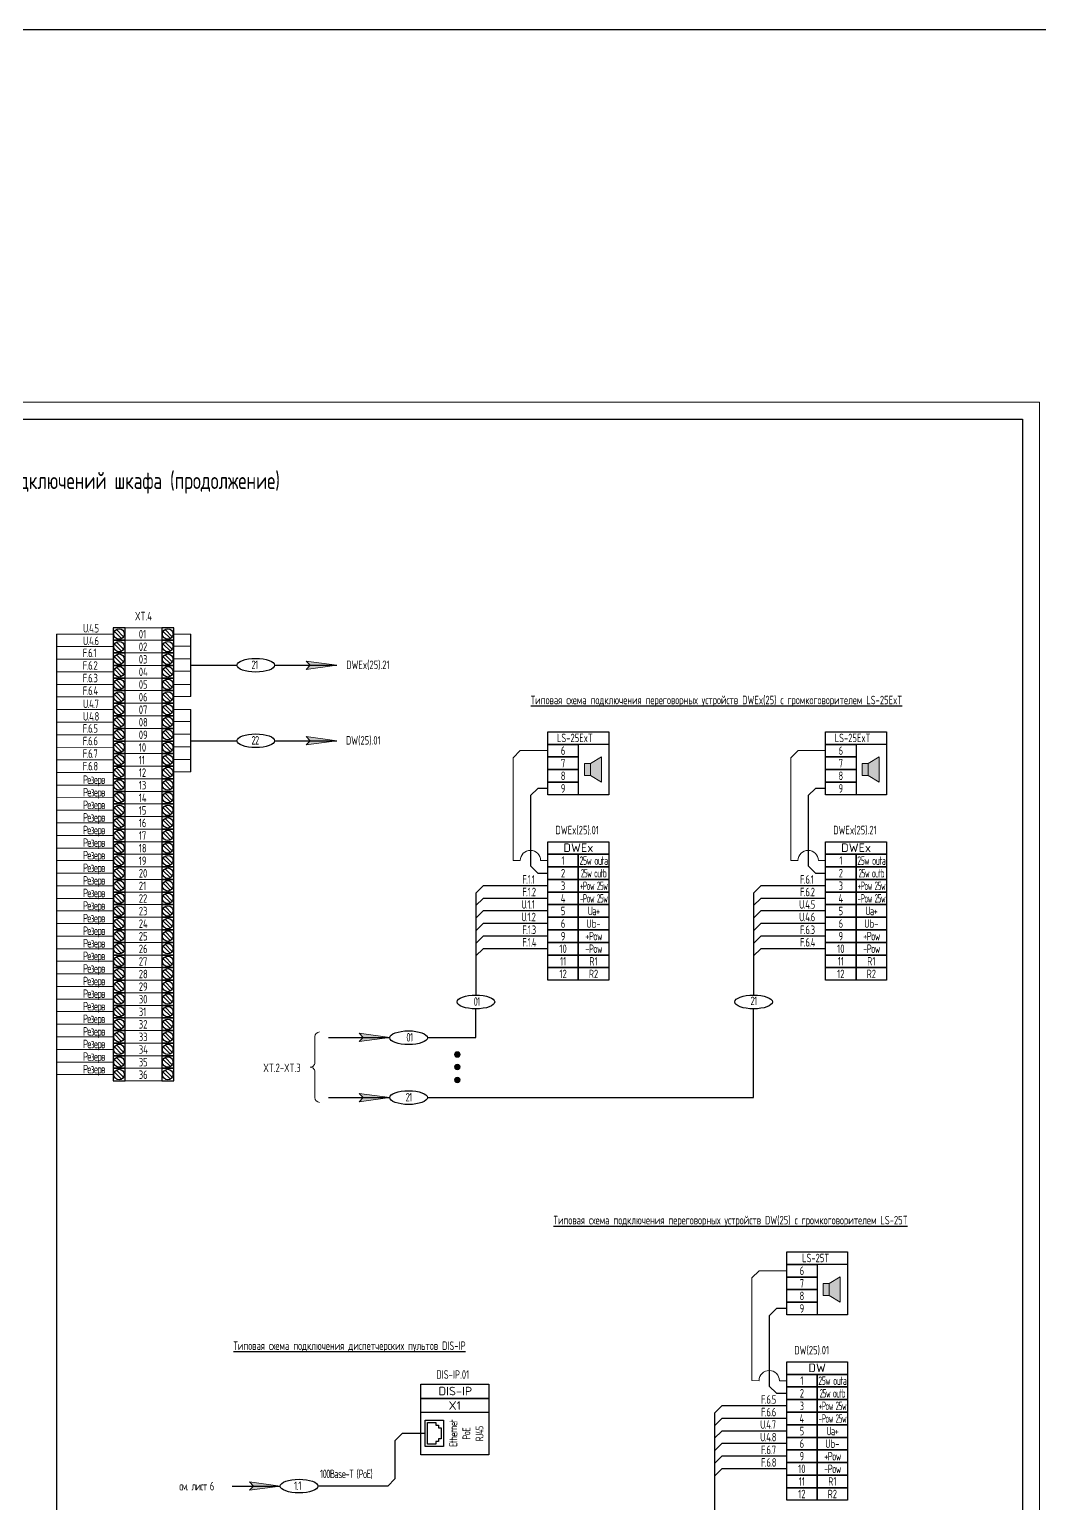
# Model space of a CAD drawing. Header units: millimetres. Extents: x 1414 to 7445, y -6250 to 7681.
# Drawn here: x 3771.7 to 4068.7, y -6031.9 to -5598.6 of the extents above; entities that cross this region are included whole.
import ezdxf
from ezdxf.enums import TextEntityAlignment as Align

# ---------------------------------------------------------------- set-up
doc = ezdxf.new("R2010")
doc.units = ezdxf.units.MM
doc.layers.get('DEFPOINTS').update_dxf_attribs({"lineweight": 0})
for name, color, linetype in [('FORMAT', 7, 'Continuous'), ('ГГС', 7, 'Continuous'), ('Кабель', 7, 'Continuous'), ('Рамка', 7, 'Continuous'), ('Схемы и шкафы', 7, 'Continuous')]:
    doc.layers.add(name, color=color, linetype=linetype)
doc.layers.add('ОПОВЕЩЕНИЕ', color=5, linetype='Continuous', lineweight=30)
doc.styles.get("Standard").update_dxf_attribs({"font": 'romans.shx', "width": 0.7, "height": 2.5})
doc.styles.add('ГОСТ', font='', dxfattribs={"height": 2.5})
doc.styles.get('ГОСТ').set_extended_font_data('Arial', italic=True)
doc.linetypes.add('линии связи в трубе', pattern='A,1,5,["о",Standard,S=1,R=0,X=-2.54,Y=0.2],-0.1', length=6.1)

# ---------------------------------------------------------------- blocks, each defined once
blk = doc.blocks.new('Формат А2 (гор.)')
at = {"layer": 'DEFPOINTS'}
blk.add_lwpolyline([(0, 420), (594, 420), (594, 0), (0, 0), (0, 420)], dxfattribs=at)
at = {"layer": 'FORMAT', "lineweight": 30}
for points in [[(20, 415), (589, 415), (589, 5), (20, 5), (20, 415)], [(13, 5), (13, 90)], [(8, 65), (20, 65)], [(8, 30), (20, 30)]]:
    blk.add_lwpolyline(points, dxfattribs=at)
blk.add_lwpolyline([(8, 90), (20, 90), (20, 5), (8, 5)], close=True, dxfattribs=at)
at = {"layer": 'FORMAT', "width": 0.9}
for s, p in [('Взамен инв.N', (11.5, 77.45)), ('Подпись и дата', (11.5, 47.45)), ('Инв. N подл.', (11.5, 17.5))]:
    blk.add_text(s, height=2, rotation=90, dxfattribs=at).set_placement(p, align=Align.CENTER)
blk.add_text('Формат А2', height=2, dxfattribs=at).set_placement((584, 2.5), align=Align.MIDDLE_RIGHT)
blk = doc.blocks.new('*U156')
at = {"layer": 'FORMAT', "color": 7}
blk.add_blockref('Формат А2 (гор.)', (0, 0), dxfattribs=at)
blk = doc.blocks.new('*U46')
at = {"linetype": 'ByBlock', "lineweight": 20}
blk.add_hatch(color=0, dxfattribs=at).paths.add_polyline_path([(2.27, 0), (1.14, 1.23), (2.27, 2.46), (-6.75, 1.23)])
at = {"color": 0, "lineweight": 20}
for q in [(2.27, 2.46), (2.27, 0)]:
    blk.add_line((-6.75, 1.23), q, dxfattribs=at)
at = {"color": 0, "linetype": 'ByBlock', "lineweight": 20}
for p in [(2.27, 2.46), (2.27, 0)]:
    blk.add_line(p, (1.14, 1.23), dxfattribs=at)
blk = doc.blocks.new('A$C31BA07F7')
at = {"color": 0}
for points in [[(0, 31.45), (17.89, 31.45), (17.89, 27.75), (0, 27.75)], [(0, 31.45), (17.89, 31.45), (17.89, -9.25), (0, -9.25)], [(0, 27.75), (8.95, 27.75), (8.95, 24.05), (0, 24.05)], [(8.95, 27.75), (17.89, 27.75), (17.89, 24.05), (8.95, 24.05)], [(0, 24.05), (8.95, 24.05), (8.95, 20.35), (0, 20.35)], [(8.95, 24.05), (17.89, 24.05), (17.89, 20.35), (8.95, 20.35)], [(0, 20.35), (8.95, 20.35), (8.95, 16.65), (0, 16.65)], [(8.95, 20.35), (17.89, 20.35), (17.89, 16.65), (8.95, 16.65)], [(0, 16.65), (8.95, 16.65), (8.95, 12.95), (0, 12.95)], [(8.95, 16.65), (17.89, 16.65), (17.89, 12.95), (8.95, 12.95)], [(0, 12.95), (8.95, 12.95), (8.95, 9.25), (0, 9.25)], [(0, 9.25), (8.95, 9.25), (8.95, 5.55), (0, 5.55)], [(8.95, 12.95), (17.89, 12.95), (17.89, 9.25), (8.95, 9.25)], [(8.95, 9.25), (17.89, 9.25), (17.89, 5.55), (8.95, 5.55)], [(0, 5.55), (8.95, 5.55), (8.95, 1.85), (0, 1.85)], [(8.95, 5.55), (17.89, 5.55), (17.89, 1.85), (8.95, 1.85)], [(0, 1.85), (8.95, 1.85), (8.95, -1.85), (0, -1.85)], [(8.95, 1.85), (17.89, 1.85), (17.89, -1.85), (8.95, -1.85)], [(0, -1.85), (8.95, -1.85), (8.95, -5.55), (0, -5.55)], [(8.95, -1.85), (17.89, -1.85), (17.89, -5.55), (8.95, -5.55)], [(0, -5.55), (8.95, -5.55), (8.95, -9.25), (0, -9.25)], [(8.95, -5.55), (17.89, -5.55), (17.89, -9.25), (8.95, -9.25)]]:
    blk.add_lwpolyline(points, close=True, dxfattribs=at)
at = {"color": 0, "char_height": 2.5, "width": 8.9473, "attachment_point": 5}
for s, insert in [('1', (4.47, 25.9)), ('{\\W0.6;\\T0.75;25w outa}', (13.42, 25.9)), ('2', (4.47, 22.2)), ('{\\W0.5;\\T0.85;25w outb}', (13.42, 22.2)), ('3', (4.47, 18.5)), ('{\\W0.5;\\T0.75;+Pow 25w}', (13.42, 18.5)), ('4', (4.47, 14.8)), ('{\\W0.5;\\T0.75;-Pow 25w}', (13.42, 14.8)), ('5', (4.47, 11.1)), ('{\\T0.75;Ua+}', (13.42, 11.1)), ('9', (4.47, 3.7)), ('6', (4.47, 7.4)), ('{\\T0.75;+Pow}', (13.42, 3.7)), ('Ub-', (13.42, 7.4)), ('10', (4.47, 0)), ('{\\T0.75;-Pow}', (13.42, 0)), ('11', (4.47, -3.7)), ('R1', (13.42, -3.7)), ('12', (4.47, -7.4)), ('R2', (13.42, -7.4))]:
    blk.add_mtext(s, dxfattribs=dict(at, insert=insert))
blk = doc.blocks.new('*U152')
at = {"lineweight": 20, "true_color": 0xffffff}
h = blk.add_hatch(color=7, dxfattribs=at)
h.paths.add_polyline_path([(1.75, 0.26), (1.5, 2.01), (-2.01, 1.5), (-1.75, -0.26)])
h.paths.add_polyline_path([(-1.75, -0.26), (-3.2, -3.75), (4.14, -2.68), (1.75, 0.26)])
at = {"color": 1, "lineweight": 20}
for p, q in [((1.75, 0.26), (4.14, -2.68)), ((-1.75, -0.26), (-3.2, -3.75)), ((4.14, -2.68), (-3.2, -3.75))]:
    blk.add_line(p, q, dxfattribs=at)
blk.add_lwpolyline([(1.5, 2.01), (1.75, 0.26), (-1.75, -0.26), (-2.01, 1.5)], close=True, dxfattribs=at)
at = {"color": 18, "lineweight": 0, "true_color": 0x000000, "style": 'ГОСТ', "flags": 12}
blk.add_attdef('123', (4.01, -0.7), '', height=2.5, rotation=0.4945, dxfattribs=at)
blk = doc.blocks.new('*U153')
at = {"color": 0}
for points in [[(-8.95, 0), (8.95, 0), (8.95, -3.7), (-8.95, -3.7)], [(-8.95, 0), (8.95, 0), (8.95, -18.5), (-8.95, -18.5)], [(-8.95, -3.7), (0, -3.7), (0, -7.4), (-8.95, -7.4)], [(-8.95, -7.4), (0, -7.4), (0, -11.1), (-8.95, -11.1)], [(-8.95, -11.1), (0, -11.1), (0, -14.8), (-8.95, -14.8)], [(-8.95, -14.8), (0, -14.8), (0, -18.5), (-8.95, -18.5)]]:
    blk.add_lwpolyline(points, close=True, dxfattribs=at)
at = {"color": 7, "lineweight": 0, "xscale": -1, "rotation": 98.30208289308796}
blk.add_blockref('*U152', (3.58, -11.1), dxfattribs=at)
at = {"color": 0, "char_height": 2.5, "width": 17.8946, "attachment_point": 5}
for s, insert in [('6', (-4.47, -5.55)), ('7', (-4.47, -9.25)), ('8', (-4.47, -12.95)), ('9', (-4.47, -16.65))]:
    blk.add_mtext(s, dxfattribs=dict(at, insert=insert))
blk = doc.blocks.new('*U154')
at = {"color": 0}
for points in [[(-8.95, 0), (8.95, 0), (8.95, -3.7), (-8.95, -3.7)], [(-8.95, 0), (8.95, 0), (8.95, -18.5), (-8.95, -18.5)], [(-8.95, -3.7), (0, -3.7), (0, -7.4), (-8.95, -7.4)], [(-8.95, -7.4), (0, -7.4), (0, -11.1), (-8.95, -11.1)], [(-8.95, -11.1), (0, -11.1), (0, -14.8), (-8.95, -14.8)], [(-8.95, -14.8), (0, -14.8), (0, -18.5), (-8.95, -18.5)]]:
    blk.add_lwpolyline(points, close=True, dxfattribs=at)
at = {"color": 7, "lineweight": 0, "xscale": -1, "rotation": 98.30208289308796}
blk.add_blockref('*U152', (3.58, -11.1), dxfattribs=at)
at = {"color": 0, "char_height": 2.5, "width": 17.8946, "attachment_point": 5}
for s, insert in [('6', (-4.47, -5.55)), ('7', (-4.47, -9.25)), ('8', (-4.47, -12.95)), ('9', (-4.47, -16.65))]:
    blk.add_mtext(s, dxfattribs=dict(at, insert=insert))
blk = doc.blocks.new('*U155')
at = {"color": 0}
for points in [[(-8.95, 0), (8.95, 0), (8.95, -3.7), (-8.95, -3.7)], [(-8.95, 0), (8.95, 0), (8.95, -18.5), (-8.95, -18.5)], [(-8.95, -3.7), (0, -3.7), (0, -7.4), (-8.95, -7.4)], [(-8.95, -7.4), (0, -7.4), (0, -11.1), (-8.95, -11.1)], [(-8.95, -11.1), (0, -11.1), (0, -14.8), (-8.95, -14.8)], [(-8.95, -14.8), (0, -14.8), (0, -18.5), (-8.95, -18.5)]]:
    blk.add_lwpolyline(points, close=True, dxfattribs=at)
at = {"color": 7, "lineweight": 0, "xscale": -1, "rotation": 98.30208289308796}
blk.add_blockref('*U152', (3.58, -11.1), dxfattribs=at)
at = {"color": 0, "char_height": 2.5, "width": 17.8946, "attachment_point": 5}
for s, insert in [('6', (-4.47, -5.55)), ('7', (-4.47, -9.25)), ('8', (-4.47, -12.95)), ('9', (-4.47, -16.65))]:
    blk.add_mtext(s, dxfattribs=dict(at, insert=insert))
blk = doc.blocks.new('Клемма')
at = {"layer": 'ОПОВЕЩЕНИЕ', "color": 7, "lineweight": -3}
for points in [[(913.1, 84.24), (909.52, 84.24), (909.52, 80.54), (913.1, 80.54)], [(927.42, 84.24), (923.84, 84.24), (923.84, 80.54), (927.42, 80.54)]]:
    blk.add_lwpolyline(points, close=True, dxfattribs=at)
for points in [[(909.96, 83.13), (912.06, 81.03)], [(910.52, 83.71), (912.64, 81.59)], [(924.28, 83.13), (926.38, 81.03)], [(924.83, 83.71), (926.95, 81.59)]]:
    blk.add_lwpolyline(points, dxfattribs=at)
for centre in [(911.31, 82.39), (925.63, 82.39)]:
    blk.add_circle(centre, 1.54, dxfattribs=at)
at = {"layer": 'Схемы и шкафы', "color": 7, "lineweight": 20}
blk.add_lwpolyline([(909.52, 84.24), (927.42, 84.24), (927.42, 80.54), (909.52, 80.54)], close=True, dxfattribs=at)
blk = doc.blocks.new('Electrical_DISIP')
at = {"color": 0}
for p, q in [((2.03, 3.11), (2.03, 9.51)), ((2.03, 9.51), (4.43, 9.51)), ((4.43, 9.51), (4.43, 8.71)), ((4.43, 8.71), (5.23, 8.71)), ((5.23, 8.71), (5.23, 7.91)), ((5.23, 7.91), (6.03, 7.91)), ((6.03, 4.71), (5.23, 4.71)), ((5.23, 4.71), (5.23, 3.91)), ((6.03, 7.91), (6.03, 4.71)), ((4.43, 3.11), (2.03, 3.11)), ((5.23, 3.91), (4.43, 3.91)), ((4.43, 3.91), (4.43, 3.11))]:
    blk.add_line(p, q, dxfattribs=at)
for points in [[(0, 20.72), (20.04, 20.72), (20.04, 16.57), (0, 16.57)], [(0, 20.72), (20.04, 20.72), (20.04, 0), (0, 0)], [(0, 16.57), (20.04, 16.57), (20.04, 12.43), (0, 12.43)]]:
    blk.add_lwpolyline(points, close=True)
blk.add_lwpolyline([(6.71, 2.46), (1.31, 2.46), (1.31, 10.16), (6.71, 10.16)], close=True, dxfattribs=at)
for s, p in [('DIS-IP', (10.18, 17.47)), ('X1', (10.02, 13.22))]:
    blk.add_text(s, height=2.5).set_placement(p, align=Align.CENTER)
at = {"color": 0, "insert": (8.44, 0.95), "char_height": 2.3, "width": 10.4086, "attachment_point": 1, "rotation": 90}
blk.add_mtext('\\pi1.35563;{\\T0.8;Ethernet\\P\\pi3.47929;PoE\\P\\pi2.95796;RJ45}', dxfattribs=at)

msp = doc.modelspace()

# ---------------------------------------------------------------- hatches: boundary and pattern name
at = {"layer": 'Схемы и шкафы', "lineweight": 20}
h = msp.add_hatch(color=7, dxfattribs=at)
edge = h.paths.add_edge_path()
edge.add_arc((3897.49, -5899.91), 0.81, 0, 360)
h = msp.add_hatch(color=7, dxfattribs=at)
edge = h.paths.add_edge_path()
edge.add_arc((3897.49, -5903.58), 0.81, 0, 360)
h = msp.add_hatch(color=7, dxfattribs=at)
edge = h.paths.add_edge_path()
edge.add_arc((3897.49, -5907.4), 0.81, 0, 360)

# ---------------------------------------------------------------- linework, layer by layer
at = {"color": 3}
msp.add_lwpolyline([(1413.76, -5598.64), (4893.51, -5598.64), (4893.51, -6249.95), (1413.76, -6249.95)], close=True, dxfattribs=at)
at = {"layer": 'ГГС', "color": 0, "lineweight": 30}
for p, q in [((3819.15, -5794.67), (3819.15, -5776.33)), ((3819.15, -5785.5), (3832.7, -5785.5)), ((3843.76, -5785.5), (3862.1, -5785.5)), ((3819.15, -5816.87), (3819.15, -5798.53)), ((3819.15, -5807.7), (3832.7, -5807.7)), ((3843.76, -5807.7), (3862.1, -5807.7))]:
    msp.add_line(p, q, dxfattribs=at)
at = {"layer": 'Схемы и шкафы', "color": 7, "lineweight": 0}
for p, q in [((3779.67, -5776.33), (3796.25, -5776.33)), ((3779.67, -5780.03), (3796.25, -5780.03)), ((3779.67, -5783.72), (3796.25, -5783.73)), ((3779.67, -5787.42), (3796.25, -5787.43)), ((3779.67, -5791.12), (3796.25, -5791.13)), ((3779.67, -5794.82), (3796.25, -5794.83)), ((3779.67, -5798.52), (3796.25, -5798.53)), ((3779.67, -5802.22), (3796.25, -5802.23)), ((3779.66, -5809.62), (3796.25, -5809.63)), ((3779.67, -5805.92), (3796.25, -5805.93)), ((3779.66, -5813.32), (3796.25, -5813.33)), ((3779.66, -5817.02), (3796.25, -5817.03)), ((3779.66, -5820.72), (3796.25, -5820.73)), ((3779.66, -5824.42), (3796.25, -5824.43)), ((3779.66, -5828.12), (3796.25, -5828.12)), ((3779.66, -5828.12), (3796.24, -5828.12)), ((3779.66, -5831.82), (3796.25, -5831.82)), ((3779.66, -5831.82), (3796.24, -5831.82)), ((3779.66, -5835.52), (3796.24, -5835.52)), ((3779.66, -5839.22), (3796.24, -5839.22)), ((3779.66, -5842.92), (3796.24, -5842.92)), ((3779.66, -5846.62), (3796.24, -5846.62)), ((3779.66, -5850.32), (3796.24, -5850.32)), ((3779.66, -5854.02), (3796.24, -5854.02)), ((3779.65, -5857.72), (3796.24, -5857.72)), ((3779.65, -5861.42), (3796.24, -5861.42)), ((3779.65, -5865.12), (3796.24, -5865.12)), ((3779.65, -5868.82), (3796.24, -5868.82)), ((3779.65, -5872.52), (3796.24, -5872.52)), ((3779.65, -5876.22), (3796.23, -5876.22)), ((3779.65, -5879.92), (3796.23, -5879.92)), ((3779.65, -5883.62), (3796.23, -5883.62)), ((3779.65, -5883.62), (3796.23, -5883.62)), ((3779.65, -5887.32), (3796.23, -5887.32)), ((3779.61, -5891.02), (3796.19, -5891.02)), ((3779.65, -5894.72), (3796.23, -5894.72)), ((3779.65, -5898.42), (3796.24, -5898.42)), ((3779.65, -5902.12), (3796.23, -5902.12)), ((3779.65, -5905.82), (3796.24, -5905.82))]:
    msp.add_line(p, q, dxfattribs=at)
at = {"layer": 'Схемы и шкафы', "color": 7, "lineweight": 20}
for p, q in [((3819.15, -5776.33), (3814.15, -5776.33)), ((3819.15, -5779.88), (3814.15, -5779.88)), ((3819.15, -5783.58), (3814.15, -5783.58)), ((3819.15, -5787.28), (3814.15, -5787.28)), ((3819.15, -5791.13), (3814.15, -5791.13)), ((3819.15, -5794.67), (3814.15, -5794.67)), ((3819.15, -5798.53), (3814.15, -5798.53)), ((3819.15, -5802.07), (3814.15, -5802.07)), ((3819.15, -5805.77), (3814.15, -5805.77)), ((3819.15, -5809.47), (3814.15, -5809.47)), ((3819.15, -5813.17), (3814.15, -5813.17)), ((3819.15, -5816.87), (3814.15, -5816.87))]:
    msp.add_line(p, q, dxfattribs=at)
at = {"layer": 'Схемы и шкафы', "color": 0}
for p, q in [((3905.06, -5850.32), (3902.94, -5852.45)), ((3924.12, -5850.32), (3905.06, -5850.32)), ((3986.73, -5850.32), (3984.61, -5852.45)), ((4005.79, -5850.32), (3986.73, -5850.32)), ((3905.06, -5854.02), (3902.94, -5856.14)), ((3924.12, -5854.02), (3905.06, -5854.02)), ((3986.73, -5854.02), (3984.61, -5856.14)), ((4005.79, -5854.02), (3986.73, -5854.02)), ((3905.06, -5857.72), (3902.94, -5859.84)), ((3905.06, -5861.42), (3902.94, -5863.54)), ((3924.12, -5857.72), (3905.06, -5857.72)), ((3924.12, -5861.42), (3905.06, -5861.42)), ((3986.73, -5857.72), (3984.61, -5859.84)), ((3986.73, -5861.42), (3984.61, -5863.54)), ((4005.79, -5857.72), (3986.73, -5857.72)), ((4005.79, -5861.42), (3986.73, -5861.42)), ((3905.06, -5865.12), (3902.94, -5867.24)), ((3924.12, -5865.12), (3905.06, -5865.12)), ((3986.73, -5865.12), (3984.61, -5867.24)), ((4005.79, -5865.12), (3986.73, -5865.12)), ((3905.06, -5868.82), (3902.94, -5870.94)), ((3924.12, -5868.82), (3905.06, -5868.82)), ((3986.73, -5868.82), (3984.61, -5870.94)), ((4005.79, -5868.82), (3986.73, -5868.82)), ((3975.27, -6003.19), (3973.15, -6005.31)), ((3994.33, -6003.19), (3975.27, -6003.19)), ((3975.27, -6006.89), (3973.15, -6009.01)), ((3994.33, -6006.89), (3975.27, -6006.89)), ((3975.27, -6010.59), (3973.15, -6012.71)), ((3994.33, -6010.59), (3975.27, -6010.59)), ((3975.27, -6014.29), (3973.15, -6016.41)), ((3994.33, -6014.29), (3975.27, -6014.29)), ((3975.27, -6017.99), (3973.15, -6020.11)), ((3975.27, -6021.69), (3973.15, -6023.81)), ((3994.33, -6017.99), (3975.27, -6017.99)), ((3994.33, -6021.69), (3975.27, -6021.69))]:
    msp.add_line(p, q, dxfattribs=at)
at = {"layer": 'Схемы и шкафы', "color": 0, "lineweight": 30}
for p, q in [((3902.94, -5852.45), (3902.94, -5882.45)), ((3984.61, -5852.45), (3984.61, -5882.45)), ((3973.15, -6005.31), (3973.15, -6035.31))]:
    msp.add_line(p, q, dxfattribs=at)
at = {"layer": 'Схемы и шкафы', "color": 5, "lineweight": 30}
msp.add_lwpolyline([(3779.71, -6053.7), (3779.77, -5776.33)], dxfattribs=at)
at = {"layer": 'Схемы и шкафы', "color": 7, "lineweight": 20}
for points in [[(3924.12, -5810.6), (3916, -5810.6), (3913.88, -5812.72)], [(3913.88, -5812.72), (3913.88, -5842.89), (3916, -5842.92), (3916, -5842.92)], [(4005.79, -5810.6), (3997.67, -5810.6), (3995.54, -5812.72)], [(3995.54, -5812.72), (3995.54, -5842.89), (3997.67, -5842.92), (3997.67, -5842.92)], [(3994.33, -5963.46), (3986.21, -5963.46), (3984.09, -5965.58)], [(3984.09, -5965.58), (3984.09, -5995.75), (3986.21, -5995.79), (3986.21, -5995.79)]]:
    msp.add_lwpolyline(points, dxfattribs=at)
at = {"layer": 'Схемы и шкафы', "color": 0}
for points in [[(3924.12, -5821.7), (3921.12, -5821.7), (3919, -5823.82)], [(4005.79, -5821.7), (4002.79, -5821.7), (4000.67, -5823.82)], [(3919, -5823.82), (3919, -5844.5), (3921.12, -5846.62), (3924.12, -5846.62)], [(4000.67, -5823.82), (4000.67, -5844.5), (4002.79, -5846.62), (4005.79, -5846.62)], [(3994.33, -5974.56), (3991.33, -5974.56), (3989.21, -5976.68)], [(3989.21, -5976.68), (3989.21, -5997.37), (3991.33, -5999.49), (3994.33, -5999.49)]]:
    msp.add_lwpolyline(points, dxfattribs=at)
at = {"layer": 'Схемы и шкафы', "color": 7, "lineweight": 20}
for points in [[(3915.99, -5842.89, -0.994312), (3921.99, -5842.92), (3924.12, -5842.92)], [(3997.66, -5842.89, -0.994312), (4003.66, -5842.92), (4005.79, -5842.92)], [(3986.21, -5995.75, -0.994312), (3992.21, -5995.79), (3994.33, -5995.79)]]:
    msp.add_lwpolyline(points, format="xyb", dxfattribs=at)
at = {"layer": 'Схемы и шкафы', "color": 0, "lineweight": 30}
for points in [[(3888.68, -5894.88), (3902.94, -5894.88), (3902.94, -5886.5)], [(3888.69, -5912.56), (3984.61, -5912.56), (3984.61, -5886.5)], [(3859.64, -5894.88), (3877.65, -5894.88)], [(3859.64, -5912.58), (3877.65, -5912.58)], [(3888.04, -6011.33), (3881.28, -6011.33), (3879.16, -6013.46), (3879.16, -6024.65), (3877.03, -6026.77), (3856.49, -6026.77)], [(3831.27, -6026.77), (3845.43, -6026.77)]]:
    msp.add_lwpolyline(points, dxfattribs=at)
at = {"layer": 'Схемы и шкафы', "lineweight": 20, "ltscale": 100}
for points in [[(3856.97, -5893.27, 0.358438), (3855.57, -5894.67), (3855.57, -5902.29, -0.414214), (3854.23, -5903.63, -0.767327)], [(3856.97, -5913.98, -0.358438), (3855.57, -5912.58), (3855.57, -5904.96, 0.414214), (3854.23, -5903.63, 0.767327)]]:
    msp.add_lwpolyline(points, format="xyb", dxfattribs=at)
at = {"layer": 'Схемы и шкафы', "color": 7, "lineweight": 20}
for centre in [(3897.49, -5899.91), (3897.49, -5903.58), (3897.49, -5907.4)]:
    msp.add_circle(centre, 0.81, dxfattribs=at)
at = {"layer": 'Схемы и шкафы', "color": 0, "lineweight": 30}
for centre in [(3838.23, -5785.5), (3838.23, -5807.7), (3902.94, -5884.47), (3984.61, -5884.47), (3883.16, -5894.98), (3883.16, -5912.58), (3850.96, -6026.77)]:
    msp.add_ellipse(centre, major_axis=(5.53, 0), ratio=0.36644, dxfattribs=at)

# ---------------------------------------------------------------- block references
at = {"color": 0, "linetype": 'линии связи в трубе', "lineweight": 0, "rotation": 180}
for p in [(3855.35, -5784.27), (3855.35, -5806.47)]:
    msp.add_blockref('*U46', p, dxfattribs=at)
at = {"layer": 'ГГС', "color": 0, "lineweight": 30}
for p in [(2886.73, -5858.71), (2886.73, -5862.41), (2886.73, -5866.11), (2886.73, -5869.81), (2886.73, -5873.51), (2886.73, -5877.21), (2886.73, -5880.91), (2886.73, -5884.61), (2886.73, -5888.31), (2886.73, -5892.01), (2886.73, -5895.71), (2886.73, -5899.41), (2886.73, -5903.11), (2886.73, -5906.81), (2886.73, -5910.51), (2886.73, -5914.21), (2886.73, -5917.91), (2886.73, -5921.61), (2886.73, -5925.31), (2886.73, -5929.01), (2886.73, -5932.71), (2886.73, -5936.41), (2886.73, -5940.11), (2886.73, -5943.81), (2886.73, -5947.51), (2886.73, -5951.21), (2886.73, -5954.91), (2886.73, -5958.61), (2886.73, -5962.31), (2886.73, -5966.01), (2886.73, -5969.71), (2886.73, -5973.41), (2886.73, -5977.11), (2886.73, -5980.81), (2886.73, -5984.51), (2886.73, -5988.2)]:
    msp.add_blockref('Клемма', p, dxfattribs=at)
at = {"layer": 'Рамка', "color": 7}
msp.add_blockref('*U156', (3474.68, -6128.2), dxfattribs=at)
at = {"layer": 'Схемы и шкафы', "color": 0}
for name, p in [('*U153', (3933.07, -5805.05)), ('*U154', (4014.73, -5805.05)), ('*U155', (4003.28, -5957.91)), ('Electrical_DISIP', (3886.73, -6017.55))]:
    msp.add_blockref(name, p, dxfattribs=at)
ref = msp.add_blockref('A$C31BA07F7', (3924.12, -5868.82), dxfattribs=at)
ref.add_attrib('DW', 'DWEx', dxfattribs={"layer": '0', "color": 0, "height": 2.5}).set_placement((3933.07, -5839.13), align=Align.MIDDLE_CENTER)
ref = msp.add_blockref('A$C31BA07F7', (4005.79, -5868.82), dxfattribs=at)
ref.add_attrib('DW', 'DWEx', dxfattribs={"layer": '0', "color": 0, "height": 2.5}).set_placement((4014.73, -5839.13), align=Align.MIDDLE_CENTER)
at = {"layer": 'Схемы и шкафы', "color": 0, "linetype": 'линии связи в трубе', "lineweight": 0, "rotation": 180}
for p in [(3870.9, -5893.65), (3870.9, -5911.35), (3838.68, -6025.54)]:
    msp.add_blockref('*U46', p, dxfattribs=at)
at = {"layer": 'Схемы и шкафы', "color": 0}
ref = msp.add_blockref('A$C31BA07F7', (3994.33, -6021.69), dxfattribs=at)
ref.add_attrib('DW', 'DW', dxfattribs={"layer": '0', "color": 0, "height": 2.5}).set_placement((4003.28, -5991.99), align=Align.MIDDLE_CENTER)

# ---------------------------------------------------------------- texts
at = {"color": 7, "lineweight": 20, "char_height": 2.5, "width": 31.2994, "attachment_point": 5}
for s, insert in [('XT.4', (3805.2, -5771.06)), ('XT.2-XT.3', (3845.93, -5903.82))]:
    msp.add_mtext(s, dxfattribs=dict(at, insert=insert))
at = {"layer": 'Кабель', "char_height": 2.5, "attachment_point": 8}
for s, insert, width in [('{\\LТиповая схема подключения переговорных устройств DWEx(25) с громкоговорителем LS-25ExT}', (3973.69, -5797.65), 137.753), ('{\\LТиповая схема подключения переговорных устройств DW(25) с громкоговорителем LS-25T}', (3977.84, -5950.52), 137.753), ('{\\LТиповая схема подключения диспетчерских пультов DIS-IP}', (3865.8, -5987.43), 98.143)]:
    msp.add_mtext(s, dxfattribs=dict(at, insert=insert, width=width))
at = {"layer": 'Рамка', "color": 7, "lineweight": 20, "true_color": 0xffffff, "insert": (3624.35, -5728.71), "char_height": 5, "width": 287.0519, "attachment_point": 1}
msp.add_mtext('\\pi44.052;{\\C7;4.2. Схема электрических соединений и подключений шкафа (продолжение)}', dxfattribs=at)
at = {"layer": 'Схемы и шкафы', "color": 0, "char_height": 2.5, "attachment_point": 1}
for s, insert, width in [('{\\T0.8;U.4.5}', (3787.41, -5773.38), 16.9808), ('01', (3803.83, -5775.11), 16.9808), ('{\\T0.8;U.4.6}', (3787.41, -5777.08), 16.9808), ('02', (3803.83, -5778.81), 16.9808), ('{\\T0.8;F.6.1}', (3787.36, -5780.62), 16.9808), ('03', (3803.83, -5782.51), 16.9808), ('{\\T0.8;F.6.2}', (3787.36, -5784.32), 16.9808), ('{\\T0.8;F.6.3}', (3787.36, -5788.02), 16.9808), ('04', (3803.83, -5786.21), 16.9808), ('{\\T0.8;F.6.4}', (3787.36, -5791.72), 16.9808), ('05', (3803.83, -5789.91), 16.9808), ('{\\T0.8;U.4.7}', (3787.41, -5795.58), 16.9808), ('06', (3803.83, -5793.61), 16.9808), ('{\\T0.8;U.4.8}', (3787.41, -5799.28), 16.9808), ('07', (3803.83, -5797.31), 16.9808), ('08', (3803.83, -5801.01), 16.9808), ('{\\T0.8;F.6.5}', (3787.35, -5802.82), 16.9808), ('09', (3803.83, -5804.71), 16.9808), ('{\\T0.8;F.6.6}', (3787.35, -5806.52), 16.9808), ('10', (3803.83, -5808.41), 16.9808), ('\\pi3.24525;LS-25ExT', (3923.52, -5805.61), 15.7452), ('\\pi3.24525;LS-25ExT', (4005.19, -5805.61), 15.7452), ('{\\T0.8;F.6.7}', (3787.35, -5810.22), 16.9808), ('{\\T0.8;F.6.8}', (3787.35, -5813.92), 16.9808), ('11', (3803.83, -5812.11), 16.9808), ('{\\T0.8;Резерв}', (3787.4, -5817.88), 16.9808), ('12', (3803.83, -5815.81), 16.9808), ('{\\T0.8;Резерв}', (3787.42, -5821.58), 16.9808), ('13', (3803.83, -5819.51), 16.9808), ('{\\T0.8;Резерв}', (3787.42, -5825.28), 16.9808), ('14', (3803.83, -5823.21), 16.9808), ('15', (3803.83, -5826.91), 16.9808), ('{\\T0.8;Резерв}', (3787.42, -5828.98), 16.9808), ('16', (3803.83, -5830.61), 16.9808), ('{\\T0.8;Резерв}', (3787.42, -5832.68), 16.9808), ('17', (3803.83, -5834.31), 16.9808), ('{\\C256;DWEx(25).01}', (3926.35, -5832.69), 15.7641), ('{\\C256;DWEx(25).21}', (4008.02, -5832.69), 15.7641), ('{\\T0.8;Резерв}', (3787.42, -5836.38), 16.9808), ('{\\T0.8;Резерв}', (3787.42, -5840.08), 16.9808), ('18', (3803.83, -5838.01), 16.9808), ('{\\T0.8;Резерв}', (3787.42, -5843.78), 16.9808), ('19', (3803.83, -5841.71), 16.9808), ('{\\T0.8;Резерв}', (3787.42, -5847.48), 16.9808), ('20', (3803.83, -5845.41), 16.9808), ('{\\T0.8;F.1.1}', (3916.59, -5847.2), 16.9808), ('{\\T0.8;F.6.1}', (3998.26, -5847.2), 16.9808), ('{\\T0.8;Резерв}', (3787.42, -5851.18), 16.9808), ('21', (3803.83, -5849.11), 16.9808), ('22', (3803.83, -5852.81), 16.9808), ('{\\T0.8;F.1.2}', (3916.59, -5850.9), 16.9808), ('{\\T0.8;F.6.2}', (3998.26, -5850.9), 16.9808), ('{\\T0.8;Резерв}', (3787.42, -5854.88), 16.9808), ('23', (3803.83, -5856.51), 16.9808), ('{\\T0.8;U.1.1}', (3916.32, -5854.55), 16.9808), ('{\\T0.8;U.4.5}', (3997.99, -5854.55), 16.9808), ('{\\T0.8;Резерв}', (3787.42, -5858.58), 16.9808), ('24', (3803.83, -5860.21), 16.9808), ('{\\T0.8;U.1.2}', (3916.32, -5858.25), 16.9808), ('{\\T0.8;U.4.6}', (3997.99, -5858.25), 16.9808), ('{\\T0.8;Резерв}', (3787.43, -5862.28), 16.9808), ('{\\T0.8;Резерв}', (3787.43, -5865.97), 16.9808), ('25', (3803.83, -5863.91), 16.9808), ('{\\T0.8;F.1.3}', (3916.59, -5861.99), 16.9808), ('{\\T0.8;F.1.4}', (3916.59, -5865.69), 16.9808), ('{\\T0.8;F.6.3}', (3998.26, -5861.99), 16.9808), ('{\\T0.8;F.6.4}', (3998.26, -5865.69), 16.9808), ('{\\T0.8;Резерв}', (3787.43, -5869.67), 16.9808), ('26', (3803.83, -5867.61), 16.9808), ('{\\T0.8;Резерв}', (3787.43, -5873.37), 16.9808), ('27', (3803.83, -5871.31), 16.9808), ('{\\T0.8;Резерв}', (3787.43, -5877.07), 16.9808), ('28', (3803.83, -5875.01), 16.9808), ('29', (3803.83, -5878.71), 16.9808), ('{\\T0.8;Резерв}', (3787.43, -5880.77), 16.9808), ('30', (3803.83, -5882.41), 16.9808), ('{\\T0.8;Резерв}', (3787.43, -5884.47), 16.9808), ('31', (3803.83, -5886.11), 16.9808), ('{\\T0.8;Резерв}', (3787.39, -5888.17), 16.9808), ('{\\T0.8;Резерв}', (3787.43, -5891.87), 16.9808), ('32', (3803.83, -5889.8), 16.9808), ('{\\T0.8;Резерв}', (3787.43, -5895.57), 16.9808), ('33', (3803.83, -5893.5), 16.9808), ('{\\T0.8;Резерв}', (3787.43, -5899.27), 16.9808), ('34', (3803.83, -5897.2), 16.9808), ('35', (3803.83, -5900.9), 16.9808), ('{\\T0.8;Резерв}', (3787.43, -5902.97), 16.9808), ('36', (3803.83, -5904.6), 16.9808), ('\\pi6.24525;LS-25T', (3992.6, -5958.47), 15.7452), ('{\\C256;DW(25).01}', (3996.57, -5985.56), 15.7641), ('DIS-IP.01', (3891.34, -5992.72), 15.7641), ('{\\T0.8;F.6.5}', (3986.8, -6000.06), 16.9808), ('{\\T0.8;F.6.6}', (3986.8, -6003.76), 16.9808), ('{\\T0.8;U.4.7}', (3986.53, -6007.42), 16.9808), ('{\\T0.8;U.4.8}', (3986.53, -6011.12), 16.9808), ('{\\T0.8;F.6.7}', (3986.8, -6014.86), 16.9808), ('{\\T0.8;100Base-T (PoE)}', (3857.1, -6021.93), 21.4832), ('{\\T0.8;F.6.8}', (3986.8, -6018.56), 16.9808), ('{\\T0.8;см. лист 6}', (3815.72, -6025.54), 30.5063)]:
    msp.add_mtext(s, dxfattribs=dict(at, insert=insert, width=width))
at = {"layer": 'Схемы и шкафы', "color": 7, "lineweight": 20, "char_height": 2.5, "attachment_point": 5}
for s, insert, width in [('{\\C256;DWEx(25).21}', (3871.2, -5785.5), 29.1786), ('DW(25).01', (3869.84, -5807.7), 8.9473)]:
    msp.add_mtext(s, dxfattribs=dict(at, insert=insert, width=width))
at = {"layer": 'Схемы и шкафы', "color": 0, "lineweight": 30, "char_height": 2.5, "width": 4.8699, "attachment_point": 1}
for s, insert in [('\\pi2.86991;{\\T0.8;21}', (3834.07, -5784.13)), ('\\pi2.36991;{\\T0.8;22}', (3834.58, -5806.32)), ('\\pi2.86991;{\\T0.8;01}', (3899.4, -5883.1)), ('\\pi2.86991;{\\T0.8;21}', (3980.81, -5882.9)), ('\\pi2.86991;{\\T0.8;01}', (3879.63, -5893.61)), ('\\pi2.86991;{\\T0.8;21}', (3879.4, -5911.2)), ('\\pi2.45324;{\\T0.8;1.1}', (3847.05, -6025.4))]:
    msp.add_mtext(s, dxfattribs=dict(at, insert=insert))

doc.saveas('drawing.dxf')
